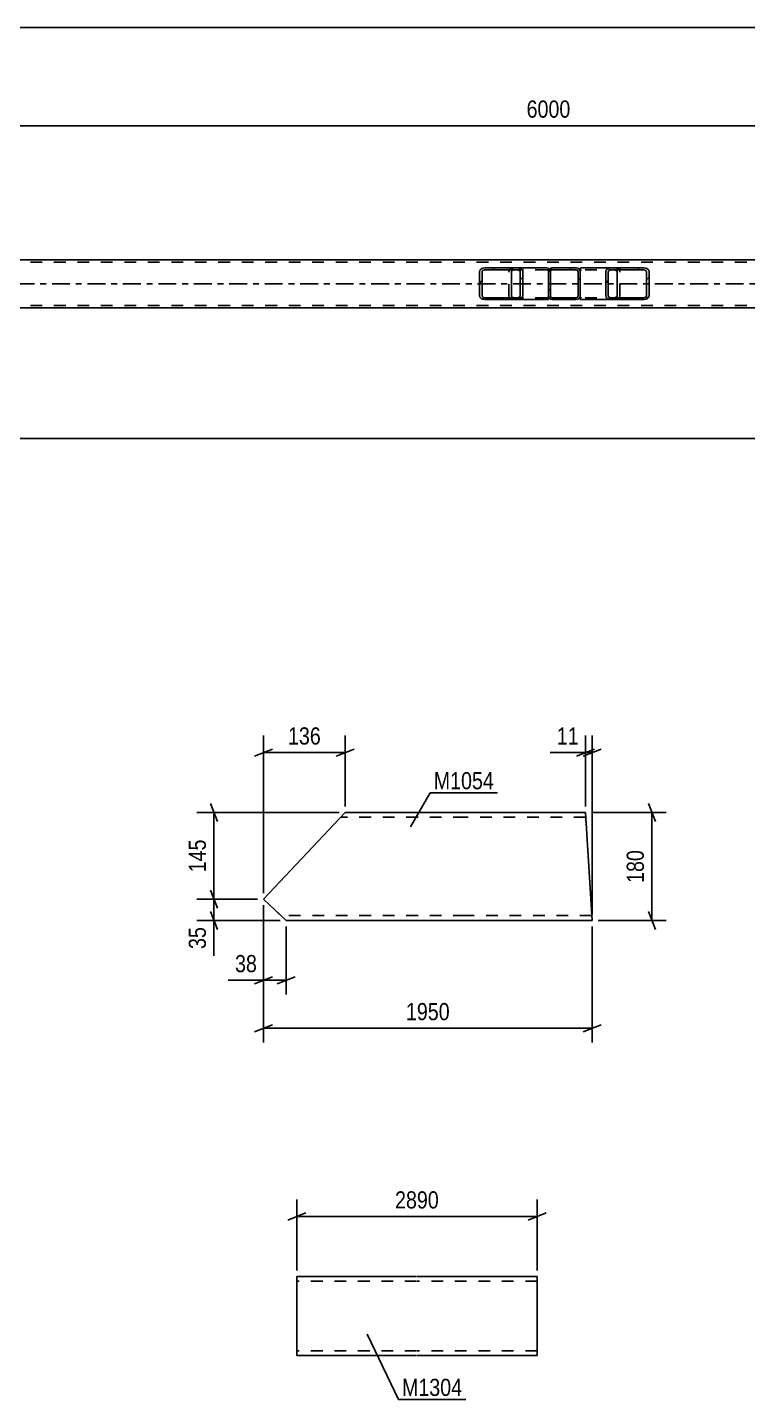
# Model space of a CAD drawing. Header units: millimetres. Extents: x 0 to 1189, y 0 to 841.
# Drawn here: x 737.6 to 857.8, y 214.4 to 443.4 of the extents above; entities that cross this region are included whole.
import ezdxf

# ---------------------------------------------------------------- set-up
doc = ezdxf.new("R2010")
doc.units = ezdxf.units.MM
doc.linetypes.add('DXK_LINE_DOT2', pattern=[3.9198, 1.9599, -1.9599])
doc.linetypes.add('DXK_LINE_DOT3', pattern=[5.9187, 2.979, -0.9799, 0.9799, -0.9799])
doc.styles.add('Arial Narrow', font='ARIALN.TTF', dxfattribs={"height": 0.2})

# ---------------------------------------------------------------- blocks, each defined once
blk = doc.blocks.new('Part-814734972-3643 - 3548')
at = {"color": 7, "linetype": 'DXK_LINE_DOT2'}
for p, q in [((1026.22, 404.25), (96.58, 404.25)), ((225.26, 404.65), (1026.22, 404.65)), ((1026.22, 397.05), (96.58, 397.05))]:
    blk.add_line(p, q, dxfattribs=at)
at = {"color": 2, "linetype": 'Continuous'}
for p, q in [((945.3, 404.65), (709.14, 404.65)), ((1026.22, 396.65), (96.58, 396.65))]:
    blk.add_line(p, q, dxfattribs=at)
at = {"color": 7, "linetype": 'DXK_LINE_DOT3'}
blk.add_line((96.58, 400.65), (1026.22, 400.65), dxfattribs=at)
blk = doc.blocks.new('Part-814734972-3722 - 3548')
at = {"linetype": 'Continuous'}
h = blk.add_hatch(dxfattribs=at)
h.set_pattern_fill('', scale=0.7, style=0, pattern_type=0)
h.set_pattern_definition([(45, (829.4627, 398.06), (-1.57154, 1.57154), [])])
h.paths.add_polyline_path([(829.22, 398.01), (829.46, 398.06), (829.67, 398.2), (829.81, 398.41), (829.86, 398.65), (829.86, 402.65), (829.81, 402.9), (829.67, 403.1), (829.46, 403.24), (829.22, 403.29), (825.22, 403.29), (824.97, 403.24), (824.77, 403.1), (824.63, 402.9), (824.58, 402.65), (824.58, 398.65), (824.63, 398.41), (824.77, 398.2), (824.97, 398.06), (825.22, 398.01)])
h.paths.add_polyline_path([(825.1, 398.36), (824.99, 398.42), (824.92, 398.53), (824.9, 398.65), (824.9, 402.65), (824.92, 402.77), (824.99, 402.88), (825.1, 402.95), (825.22, 402.97), (829.22, 402.97), (829.34, 402.95), (829.44, 402.88), (829.51, 402.77), (829.54, 402.65), (829.54, 398.65), (829.51, 398.53), (829.44, 398.42), (829.34, 398.36), (829.22, 398.33), (825.22, 398.33)])
at = {"color": 7, "linetype": 'DXK_LINE_DOT2'}
for p, q in [((824.97, 403.24), (825.22, 403.29)), ((825.22, 403.29), (829.22, 403.29)), ((829.22, 403.29), (829.46, 403.24)), ((824.58, 402.65), (824.63, 402.9)), ((824.58, 398.65), (824.58, 402.65)), ((824.92, 402.77), (824.9, 402.65)), ((824.9, 398.65), (824.9, 402.65)), ((825.22, 402.97), (825.1, 402.95)), ((825.22, 402.97), (829.22, 402.97)), ((829.34, 402.95), (829.22, 402.97)), ((829.54, 402.65), (829.51, 402.77)), ((829.54, 398.65), (829.54, 402.65)), ((829.81, 402.9), (829.86, 402.65)), ((829.86, 398.65), (829.86, 402.65)), ((824.63, 398.41), (824.58, 398.65)), ((824.9, 398.65), (824.92, 398.53)), ((829.51, 398.53), (829.54, 398.65)), ((829.86, 398.65), (829.81, 398.41)), ((825.22, 398.01), (824.97, 398.06)), ((825.1, 398.36), (825.22, 398.33)), ((825.22, 398.33), (829.22, 398.33)), ((825.22, 398.01), (829.22, 398.01)), ((829.22, 398.33), (829.34, 398.36)), ((829.46, 398.06), (829.22, 398.01))]:
    blk.add_line(p, q, dxfattribs=at)
at = {"color": 2, "linetype": 'Continuous'}
for p, q in [((825.22, 403.29), (824.97, 403.24)), ((825.22, 403.29), (829.22, 403.29)), ((829.46, 403.24), (829.22, 403.29)), ((824.63, 402.9), (824.58, 402.65)), ((824.58, 398.65), (824.58, 402.65)), ((824.9, 402.65), (824.92, 402.77)), ((824.9, 398.65), (824.9, 402.65)), ((825.1, 402.95), (825.22, 402.97)), ((825.22, 402.97), (829.22, 402.97)), ((829.22, 402.97), (829.34, 402.95)), ((829.51, 402.77), (829.54, 402.65)), ((829.54, 398.65), (829.54, 402.65)), ((829.86, 402.65), (829.81, 402.9)), ((829.86, 398.65), (829.86, 402.65)), ((824.58, 398.65), (824.63, 398.41)), ((824.92, 398.53), (824.9, 398.65)), ((829.54, 398.65), (829.51, 398.53)), ((829.81, 398.41), (829.86, 398.65)), ((824.97, 398.06), (825.22, 398.01)), ((825.22, 398.33), (825.1, 398.36)), ((825.22, 398.33), (829.22, 398.33)), ((825.22, 398.01), (829.22, 398.01)), ((829.34, 398.36), (829.22, 398.33)), ((829.22, 398.01), (829.46, 398.06))]:
    blk.add_line(p, q, dxfattribs=at)
at = {"color": 7, "linetype": 'DXK_LINE_DOT2'}
for centre, radius, start, end in [((825.22, 402.65), 0.64, 112.5, 157.5), ((829.22, 402.65), 0.64, 22.5, 67.5), ((825.22, 402.65), 0.32, 112.5, 157.5), ((829.22, 402.65), 0.32, 22.5, 67.5), ((825.22, 398.65), 0.32, 202.5, 247.5), ((829.22, 398.65), 0.32, 292.5, 337.5), ((825.22, 398.65), 0.64, 202.5, 247.5), ((829.22, 398.65), 0.64, 292.5, 337.5)]:
    blk.add_arc(centre, radius, start, end, dxfattribs=at)
at = {"color": 2, "linetype": 'Continuous'}
for centre, radius, start, end in [((825.22, 402.65), 0.64, 112.5, 157.5), ((829.22, 402.65), 0.64, 22.5, 67.5), ((825.22, 402.65), 0.32, 112.5, 157.5), ((829.22, 402.65), 0.32, 22.5, 67.5), ((825.22, 398.65), 0.32, 202.5, 247.5), ((829.22, 398.65), 0.32, 292.5, 337.5), ((825.22, 398.65), 0.64, 202.5, 247.5), ((829.22, 398.65), 0.64, 292.5, 337.5)]:
    blk.add_arc(centre, radius, start, end, dxfattribs=at)
blk = doc.blocks.new('Part-814734972-3752 - 3548')
at = {"linetype": 'Continuous'}
h = blk.add_hatch(dxfattribs=at)
h.set_pattern_fill('', scale=0.7, style=0, pattern_type=0)
h.set_pattern_definition([(45, (819.7622, 398.06), (-1.57154, 1.57154), [])])
h.paths.add_polyline_path([(819.43, 398.01), (819.76, 398.06), (820.05, 398.2), (820.24, 398.41), (820.3, 398.65), (820.3, 402.65), (820.24, 402.9), (820.05, 403.1), (819.76, 403.24), (819.43, 403.29), (813.94, 403.29), (813.6, 403.24), (813.31, 403.1), (813.12, 402.9), (813.06, 402.65), (813.06, 398.65), (813.12, 398.41), (813.31, 398.2), (813.6, 398.06), (813.94, 398.01)])
h.paths.add_polyline_path([(813.77, 398.36), (813.62, 398.42), (813.53, 398.53), (813.5, 398.65), (813.5, 402.65), (813.53, 402.77), (813.62, 402.88), (813.77, 402.95), (813.94, 402.97), (819.43, 402.97), (819.59, 402.95), (819.74, 402.88), (819.83, 402.77), (819.87, 402.65), (819.87, 398.65), (819.83, 398.53), (819.74, 398.42), (819.59, 398.36), (819.43, 398.33), (813.94, 398.33)])
at = {"color": 2, "linetype": 'Continuous'}
for p, q in [((813.94, 403.29), (813.6, 403.24)), ((813.94, 403.29), (819.43, 403.29)), ((819.43, 403.29), (824.32, 403.29)), ((819.76, 403.24), (819.43, 403.29)), ((824.32, 403.29), (824.58, 403.25)), ((824.58, 403.25), (824.58, 403.24)), ((824.58, 403.24), (824.58, 403.1)), ((824.58, 403.1), (824.58, 402.65)), ((813.12, 402.9), (813.06, 402.65)), ((813.06, 398.65), (813.06, 402.65)), ((813.5, 402.65), (813.53, 402.77)), ((813.5, 398.65), (813.5, 402.65)), ((813.77, 402.95), (813.94, 402.97)), ((813.94, 402.97), (819.43, 402.97)), ((818.42, 402.77), (818.39, 402.65)), ((818.39, 398.65), (818.39, 402.65)), ((818.83, 402.97), (818.66, 402.95)), ((819.43, 402.97), (819.59, 402.95)), ((819.83, 402.77), (819.87, 402.65)), ((819.87, 398.65), (819.87, 402.65)), ((820.3, 402.65), (820.24, 402.9)), ((820.3, 398.65), (820.3, 402.65)), ((813.06, 398.65), (813.12, 398.41)), ((813.53, 398.53), (813.5, 398.65)), ((818.39, 398.65), (818.42, 398.53)), ((819.87, 398.65), (819.83, 398.53)), ((820.24, 398.41), (820.3, 398.65)), ((824.58, 398.05), (824.58, 398.65)), ((813.6, 398.06), (813.94, 398.01)), ((813.94, 398.33), (813.77, 398.36)), ((813.94, 398.33), (819.43, 398.33)), ((813.94, 398.01), (819.43, 398.01)), ((818.66, 398.36), (818.83, 398.33)), ((819.59, 398.36), (819.43, 398.33)), ((819.43, 398.01), (819.76, 398.06)), ((824.32, 398.01), (819.43, 398.01)), ((824.32, 398.01), (824.58, 398.05))]:
    blk.add_line(p, q, dxfattribs=at)
at = {"color": 7, "linetype": 'DXK_LINE_DOT2'}
for p, q in [((819.43, 403.29), (813.94, 403.29)), ((818.49, 403.24), (818.83, 403.29)), ((824.58, 403.1), (824.58, 402.9)), ((824.32, 402.97), (813.94, 402.97)), ((817.95, 402.65), (818.02, 402.9)), ((817.95, 398.65), (817.95, 402.65)), ((824.49, 402.95), (824.32, 402.97)), ((824.58, 402.9), (824.49, 402.95)), ((824.58, 398.65), (824.58, 402.9)), ((818.02, 398.41), (817.95, 398.65)), ((824.32, 398.33), (813.94, 398.33)), ((819.43, 398.01), (813.94, 398.01)), ((818.83, 398.01), (818.49, 398.06)), ((824.32, 398.33), (824.49, 398.36)), ((824.49, 398.36), (824.58, 398.4))]:
    blk.add_line(p, q, dxfattribs=at)
at = {"color": 2, "linetype": 'Continuous'}
for centre, radius, start, end in [((813.8, 402.47), 0.802, 104.5547, 147.5896), ((819.56, 402.47), 0.802, 32.4104, 75.4453), ((813.87, 402.56), 0.401, 104.5547, 147.5896), ((818.76, 402.56), 0.401, 104.5547, 147.5896), ((819.49, 402.56), 0.401, 32.4104, 75.4453), ((813.87, 398.74), 0.401, 212.4104, 255.4453), ((818.76, 398.74), 0.401, 212.4104, 255.4453), ((819.49, 398.74), 0.401, 284.5547, 327.5896), ((813.8, 398.84), 0.802, 212.4104, 255.4453), ((819.56, 398.84), 0.802, 284.5547, 327.5896)]:
    blk.add_arc(centre, radius, start, end, dxfattribs=at)
at = {"color": 7, "linetype": 'DXK_LINE_DOT2'}
for centre, start, end in [((818.69, 402.47), 104.5547, 147.5896), ((818.69, 398.84), 212.4104, 255.4453)]:
    blk.add_arc(centre, 0.802, start, end, dxfattribs=at)
blk = doc.blocks.new('Part-814734972-3779 - 3548')
at = {"linetype": 'Continuous'}
h = blk.add_hatch(dxfattribs=at)
h.set_pattern_fill('', scale=0.7, style=0, pattern_type=0)
h.set_pattern_definition([(45, (840.8367, 398.06), (-1.57154, 1.57154), [])])
h.paths.add_polyline_path([(840.5, 398.01), (840.84, 398.06), (841.12, 398.2), (841.31, 398.41), (841.38, 398.65), (841.38, 402.65), (841.31, 402.9), (841.12, 403.1), (840.84, 403.24), (840.5, 403.29), (835.01, 403.29), (834.67, 403.24), (834.39, 403.1), (834.2, 402.9), (834.13, 402.65), (834.13, 398.65), (834.2, 398.41), (834.39, 398.2), (834.67, 398.06), (835.01, 398.01)])
h.paths.add_polyline_path([(834.84, 398.36), (834.7, 398.42), (834.6, 398.53), (834.57, 398.65), (834.57, 402.65), (834.6, 402.77), (834.7, 402.88), (834.84, 402.95), (835.01, 402.97), (840.5, 402.97), (840.67, 402.95), (840.81, 402.88), (840.91, 402.77), (840.94, 402.65), (840.94, 398.65), (840.91, 398.53), (840.81, 398.42), (840.67, 398.36), (840.5, 398.33), (835.01, 398.33)])
at = {"color": 2, "linetype": 'Continuous'}
for p, q in [((829.86, 403.25), (830.11, 403.29)), ((829.86, 403.25), (829.86, 402.65)), ((835.01, 403.29), (830.11, 403.29)), ((835.01, 403.29), (834.67, 403.24)), ((835.01, 403.29), (840.5, 403.29)), ((840.84, 403.24), (840.5, 403.29)), ((834.2, 402.9), (834.13, 402.65)), ((834.13, 398.65), (834.13, 402.65)), ((834.57, 402.65), (834.6, 402.77)), ((834.57, 398.65), (834.57, 402.65)), ((834.84, 402.95), (835.01, 402.97)), ((835.01, 402.97), (840.5, 402.97)), ((835.77, 402.95), (835.61, 402.97)), ((836.05, 402.65), (836.01, 402.77)), ((836.05, 398.65), (836.05, 402.65)), ((840.5, 402.97), (840.67, 402.95)), ((840.91, 402.77), (840.94, 402.65)), ((840.94, 398.65), (840.94, 402.65)), ((841.38, 402.65), (841.31, 402.9)), ((841.38, 398.65), (841.38, 402.65)), ((829.86, 398.06), (829.86, 398.65)), ((834.13, 398.65), (834.2, 398.41)), ((834.6, 398.53), (834.57, 398.65)), ((836.01, 398.53), (836.05, 398.65)), ((840.94, 398.65), (840.91, 398.53)), ((841.31, 398.41), (841.38, 398.65)), ((829.86, 398.05), (829.86, 398.06)), ((830.11, 398.01), (829.86, 398.05)), ((835.01, 398.01), (830.11, 398.01)), ((834.67, 398.06), (835.01, 398.01)), ((835.01, 398.33), (834.84, 398.36)), ((835.01, 398.33), (840.5, 398.33)), ((835.01, 398.01), (840.5, 398.01)), ((835.61, 398.33), (835.77, 398.36)), ((840.67, 398.36), (840.5, 398.33)), ((840.5, 398.01), (840.84, 398.06))]:
    blk.add_line(p, q, dxfattribs=at)
at = {"color": 7, "linetype": 'DXK_LINE_DOT2'}
for p, q in [((840.5, 403.29), (835.01, 403.29)), ((835.61, 403.29), (835.94, 403.24)), ((829.95, 402.95), (829.86, 402.9)), ((829.86, 402.65), (829.86, 398.65)), ((830.11, 402.97), (829.95, 402.95)), ((840.5, 402.97), (830.11, 402.97)), ((836.42, 402.9), (836.48, 402.65)), ((836.48, 398.65), (836.48, 402.65)), ((836.48, 398.65), (836.42, 398.41)), ((829.86, 398.4), (829.86, 398.41)), ((829.86, 398.4), (829.95, 398.36)), ((829.95, 398.36), (830.11, 398.33)), ((840.5, 398.33), (830.11, 398.33)), ((835.61, 398.01), (835.01, 398.01)), ((835.94, 398.06), (835.61, 398.01)), ((835.61, 398.01), (840.5, 398.01))]:
    blk.add_line(p, q, dxfattribs=at)
at = {"color": 2, "linetype": 'Continuous'}
for centre, radius, start, end in [((834.87, 402.47), 0.802, 104.5547, 147.5896), ((840.64, 402.47), 0.802, 32.4104, 75.4453), ((834.94, 402.56), 0.401, 104.5547, 147.5896), ((835.67, 402.56), 0.401, 32.4104, 75.4453), ((840.57, 402.56), 0.401, 32.4104, 75.4453), ((834.94, 398.74), 0.401, 212.4104, 255.4453), ((835.67, 398.74), 0.401, 284.5547, 327.5896), ((840.57, 398.74), 0.401, 284.5547, 327.5896), ((834.87, 398.84), 0.802, 212.4104, 255.4453), ((840.64, 398.84), 0.802, 284.5547, 327.5896)]:
    blk.add_arc(centre, radius, start, end, dxfattribs=at)
at = {"color": 7, "linetype": 'DXK_LINE_DOT2'}
for centre, start, end in [((835.74, 402.47), 32.4104, 75.4453), ((835.74, 398.84), 284.5547, 327.5896)]:
    blk.add_arc(centre, 0.802, start, end, dxfattribs=at)
blk = doc.blocks.new('Part-814734972-31449 - 31448')
at = {"color": 2, "linetype": 'Continuous'}
for p, q in [((802.58, 234.96), (782.58, 234.96)), ((782.58, 223.36), (782.58, 234.96)), ((822.68, 234.96), (802.68, 234.96)), ((822.68, 234.96), (822.68, 221.76)), ((782.58, 223.36), (782.58, 221.76)), ((802.58, 221.76), (782.58, 221.76)), ((822.68, 221.76), (802.68, 221.76))]:
    blk.add_line(p, q, dxfattribs=at)
at = {"color": 7, "linetype": 'DXK_LINE_DOT2'}
for p, q in [((802.58, 234.16), (782.58, 234.16)), ((822.68, 234.16), (802.68, 234.16)), ((782.58, 221.88), (782.58, 223.36)), ((782.58, 222.56), (782.58, 222.62)), ((802.58, 222.56), (782.58, 222.56)), ((822.68, 222.56), (802.68, 222.56)), ((822.68, 222.56), (822.68, 222.62))]:
    blk.add_line(p, q, dxfattribs=at)
blk = doc.blocks.new('Part-814734972-31459 - 31458')
at = {"color": 2, "linetype": 'Continuous'}
for p, q in [((777.04, 297.93), (790.65, 312.4)), ((810.65, 312.4), (790.65, 312.4)), ((830.75, 312.4), (810.75, 312.4)), ((831.85, 294.4), (830.75, 312.4)), ((780.8, 294.4), (777.04, 297.93)), ((810.65, 294.4), (780.8, 294.4)), ((831.85, 294.4), (810.75, 294.4))]:
    blk.add_line(p, q, dxfattribs=at)
at = {"color": 7, "linetype": 'DXK_LINE_DOT2'}
for p, q in [((810.65, 311.6), (789.89, 311.6)), ((830.8, 311.6), (810.75, 311.6)), ((780.8, 294.4), (779.09, 296)), ((810.65, 295.2), (779.94, 295.2)), ((831.8, 295.2), (810.75, 295.2)), ((831.8, 295.2), (831.8, 295.26))]:
    blk.add_line(p, q, dxfattribs=at)
blk = doc.blocks.new('StraightDimension-814734972-3892 - 3548')
at = {"color": 7, "linetype": 'Continuous'}
blk.add_line((82.68, 374.84), (1027.22, 374.84), dxfattribs=at)
blk = doc.blocks.new('StraightDimension-814734972-3935 - 3548')
at = {"color": 7, "linetype": 'Continuous'}
for p, q in [((704.58, 392.92), (704.58, 437.48)), ((944.59, 385.05), (944.59, 437.48)), ((706.08, 427.63), (703.08, 426.43)), ((704.58, 427.03), (944.59, 427.03)), ((943.09, 426.43), (946.09, 427.63))]:
    blk.add_line(p, q, dxfattribs=at)
at = {"color": 0, "linetype": 'Continuous'}
blk.add_wipeout([(943.99, 438.08), (939.79, 438.08), (939.79, 427.73), (943.99, 427.73)], dxfattribs=at)
at = {"color": 0}
blk.add_wipeout([(828.84, 427.78), (828.84, 431.98), (820.33, 431.98), (820.33, 427.78)], dxfattribs=at)
at = {"color": 3, "linetype": 'Continuous', "style": 'Arial Narrow'}
blk.add_text('23159', height=2.863, rotation=90.0002, dxfattribs=at).set_placement((943.39, 428.33))
at = {"color": 3, "style": 'Arial Narrow'}
blk.add_text('6000', height=2.863, dxfattribs=at).set_placement((820.93, 428.38))
blk = doc.blocks.new('StraightDimension-814734972-10734 - 3548')
at = {"color": 7, "linetype": 'Continuous'}
blk.add_line((83.68, 443.44), (1026.22, 443.44), dxfattribs=at)
blk = doc.blocks.new('StraightDimension-814734972-31829 - 31448')
at = {"color": 7, "linetype": 'Continuous'}
for p, q in [((782.58, 235.96), (782.58, 247.81)), ((822.68, 235.96), (822.68, 247.81)), ((784.08, 245.56), (781.08, 244.36)), ((821.18, 244.36), (824.18, 245.56)), ((782.58, 244.96), (822.68, 244.96))]:
    blk.add_line(p, q, dxfattribs=at)
at = {"color": 0}
blk.add_wipeout([(806.89, 245.71), (806.89, 249.91), (798.37, 249.91), (798.37, 245.71)], dxfattribs=at)
at = {"color": 3, "style": 'Arial Narrow'}
blk.add_text('2890', height=2.863, dxfattribs=at).set_placement((798.97, 246.31))
blk = doc.blocks.new('StraightDimension-814734972-31841 - 31458')
at = {"color": 7, "linetype": 'Continuous'}
for p, q in [((777.04, 296.93), (777.04, 282)), ((780.8, 293.4), (780.8, 282)), ((775.54, 283.8), (778.54, 285)), ((777.04, 284.4), (780.8, 284.4)), ((782.3, 285), (779.3, 283.8))]:
    blk.add_line(p, q, dxfattribs=at)
at = {"color": 0}
blk.add_wipeout([(776.52, 285.15), (776.52, 289.35), (771.66, 289.35), (771.66, 285.15)], dxfattribs=at)
at = {"color": 7, "linetype": 'Continuous'}
blk.add_line((777.04, 284.4), (771.13, 284.4), dxfattribs=at)
blk.add_line((777.04, 284.4), (771.13, 284.4), dxfattribs=at)
at = {"color": 3, "style": 'Arial Narrow'}
blk.add_text('38', height=2.863, dxfattribs=at).set_placement((772.26, 285.75))
blk = doc.blocks.new('StraightDimension-814734972-31833 - 31458')
at = {"color": 7, "linetype": 'Continuous'}
for p, q in [((830.75, 313.4), (830.75, 325.25)), ((831.85, 295.4), (831.85, 325.25)), ((829.25, 321.8), (832.25, 323)), ((833.35, 323), (830.35, 321.8)), ((830.75, 322.4), (831.85, 322.4))]:
    blk.add_line(p, q, dxfattribs=at)
at = {"color": 0}
blk.add_wipeout([(830.22, 323.15), (830.22, 327.35), (825.37, 327.35), (825.37, 323.15)], dxfattribs=at)
at = {"color": 7, "linetype": 'Continuous'}
blk.add_line((830.75, 322.4), (824.84, 322.4), dxfattribs=at)
blk.add_line((830.75, 322.4), (824.84, 322.4), dxfattribs=at)
at = {"color": 3, "style": 'Arial Narrow'}
blk.add_text('11', height=2.863, dxfattribs=at).set_placement((825.97, 323.75))
blk = doc.blocks.new('StraightDimension-814734972-31853 - 31458')
at = {"color": 7, "linetype": 'Continuous'}
for p, q in [((842.45, 310.9), (841.25, 313.9)), ((831.75, 312.4), (844.25, 312.4)), ((841.85, 294.4), (841.85, 312.4)), ((841.25, 295.9), (842.45, 292.9)), ((832.85, 294.4), (844.25, 294.4))]:
    blk.add_line(p, q, dxfattribs=at)
at = {"color": 0}
blk.add_wipeout([(841.1, 306.74), (836.9, 306.74), (836.9, 300.05), (841.1, 300.05)], dxfattribs=at)
at = {"color": 3, "style": 'Arial Narrow'}
blk.add_text('180', height=2.863, rotation=90.0002, dxfattribs=at).set_placement((840.5, 300.65))
blk = doc.blocks.new('StraightDimension-814734972-31845 - 31458')
at = {"color": 7, "linetype": 'Continuous'}
for p, q in [((769.35, 310.9), (768.15, 313.9)), ((789.65, 312.4), (765.9, 312.4)), ((768.75, 297.93), (768.75, 312.4)), ((776.04, 297.93), (765.9, 297.93)), ((768.15, 299.43), (769.35, 296.43))]:
    blk.add_line(p, q, dxfattribs=at)
at = {"color": 0}
blk.add_wipeout([(768, 308.5), (763.8, 308.5), (763.8, 301.82), (768, 301.82)], dxfattribs=at)
at = {"color": 3, "style": 'Arial Narrow'}
blk.add_text('145', height=2.863, rotation=90.0002, dxfattribs=at).set_placement((767.4, 302.42))
blk = doc.blocks.new('StraightDimension-814734972-31837 - 31458')
at = {"color": 7, "linetype": 'Continuous'}
for p, q in [((777.04, 298.93), (777.04, 325.25)), ((790.65, 313.4), (790.65, 325.25)), ((778.54, 323), (775.54, 321.8)), ((789.15, 321.8), (792.15, 323)), ((777.04, 322.4), (790.65, 322.4))]:
    blk.add_line(p, q, dxfattribs=at)
at = {"color": 0}
blk.add_wipeout([(787.19, 323.15), (787.19, 327.35), (780.5, 327.35), (780.5, 323.15)], dxfattribs=at)
at = {"color": 3, "style": 'Arial Narrow'}
blk.add_text('136', height=2.863, dxfattribs=at).set_placement((781.1, 323.75))
blk = doc.blocks.new('StraightDimension-814734972-31846 - 31458')
at = {"color": 7, "linetype": 'Continuous'}
for p, q in [((776.04, 297.93), (765.9, 297.93)), ((768.15, 299.43), (769.35, 296.43)), ((768.75, 294.4), (768.75, 297.93)), ((769.35, 292.9), (768.15, 295.9)), ((779.8, 294.4), (765.9, 294.4))]:
    blk.add_line(p, q, dxfattribs=at)
at = {"color": 0}
blk.add_wipeout([(768, 293.87), (763.8, 293.87), (763.8, 289.02), (768, 289.02)], dxfattribs=at)
at = {"color": 7, "linetype": 'Continuous'}
blk.add_line((768.75, 294.4), (768.75, 288.49), dxfattribs=at)
blk.add_line((768.75, 294.4), (768.75, 288.49), dxfattribs=at)
at = {"color": 3, "style": 'Arial Narrow'}
blk.add_text('35', height=2.863, rotation=90.0002, dxfattribs=at).set_placement((767.4, 289.62))
blk = doc.blocks.new('StraightDimension-814734972-31859 - 31458')
at = {"color": 7, "linetype": 'Continuous'}
for p, q in [((777.04, 296.93), (777.04, 273.99)), ((831.85, 293.4), (831.85, 273.99)), ((778.54, 276.99), (775.54, 275.79)), ((777.04, 276.39), (831.85, 276.39)), ((830.35, 275.79), (833.35, 276.99))]:
    blk.add_line(p, q, dxfattribs=at)
at = {"color": 0}
blk.add_wipeout([(808.7, 277.14), (808.7, 281.34), (800.19, 281.34), (800.19, 277.14)], dxfattribs=at)
at = {"color": 3, "style": 'Arial Narrow'}
blk.add_text('1950', height=2.863, dxfattribs=at).set_placement((800.79, 277.74))
blk = doc.blocks.new('Mark-814734972-32301 - 31448')
at = {"color": 0}
blk.add_wipeout([(810.18, 215.02), (810.18, 218.02), (800.13, 218.02), (800.13, 215.02)], dxfattribs=at)
blk.add_wipeout([(810.18, 215.02), (810.18, 218.02), (800.13, 218.02), (800.13, 215.02)], dxfattribs=at)
at = {"color": 30, "linetype": 'Continuous'}
for p, q in [((794.31, 225.31), (799.53, 214.42)), ((799.53, 214.42), (810.78, 214.42))]:
    blk.add_line(p, q, dxfattribs=at)
at = {"color": 3, "style": 'Arial Narrow'}
blk.add_text('M1304', height=2.863, dxfattribs=at).set_placement((800.13, 215.02))
blk = doc.blocks.new('Mark-814734972-32304 - 31458')
at = {"color": 0}
blk.add_wipeout([(815.49, 316.28), (815.49, 319.28), (805.43, 319.28), (805.43, 316.28)], dxfattribs=at)
blk.add_wipeout([(815.49, 316.28), (815.49, 319.28), (805.43, 319.28), (805.43, 316.28)], dxfattribs=at)
at = {"color": 30, "linetype": 'Continuous'}
for p, q in [((801.55, 309.99), (804.83, 315.68)), ((804.83, 315.68), (816.09, 315.68))]:
    blk.add_line(p, q, dxfattribs=at)
at = {"color": 3, "style": 'Arial Narrow'}
blk.add_text('M1054', height=2.863, dxfattribs=at).set_placement((805.43, 316.28))

msp = doc.modelspace()

# ---------------------------------------------------------------- block references
for name in ['Part-814734972-3643 - 3548', 'Part-814734972-3752 - 3548', 'Part-814734972-3722 - 3548', 'Part-814734972-3779 - 3548', 'StraightDimension-814734972-3892 - 3548', 'Part-814734972-31459 - 31458', 'Part-814734972-31449 - 31448']:
    msp.add_blockref(name, (0, 0))

# ---------------------------------------------------------------- next in the draw order: block references
for name in ['StraightDimension-814734972-3935 - 3548', 'StraightDimension-814734972-31833 - 31458', 'Mark-814734972-32304 - 31458', 'StraightDimension-814734972-31841 - 31458', 'StraightDimension-814734972-31829 - 31448', 'Mark-814734972-32301 - 31448']:
    msp.add_blockref(name, (0, 0))

# ---------------------------------------------------------------- next in the draw order: block references
for name in ['StraightDimension-814734972-10734 - 3548', 'StraightDimension-814734972-31845 - 31458', 'StraightDimension-814734972-31853 - 31458']:
    msp.add_blockref(name, (0, 0))

# ---------------------------------------------------------------- next in the draw order: block references
msp.add_blockref('StraightDimension-814734972-31837 - 31458', (0, 0))

# ---------------------------------------------------------------- next in the draw order: block references
msp.add_blockref('StraightDimension-814734972-31846 - 31458', (0, 0))

# ---------------------------------------------------------------- next in the draw order: block references
msp.add_blockref('StraightDimension-814734972-31859 - 31458', (0, 0))

doc.saveas('drawing.dxf')
